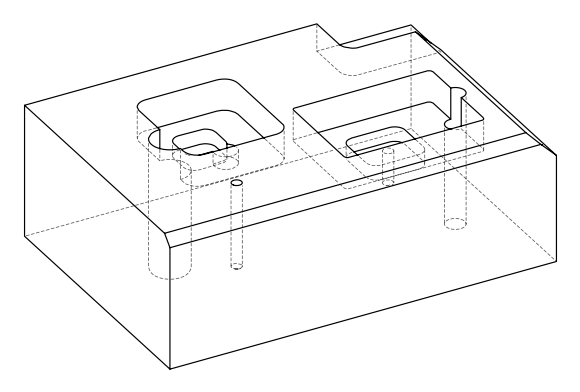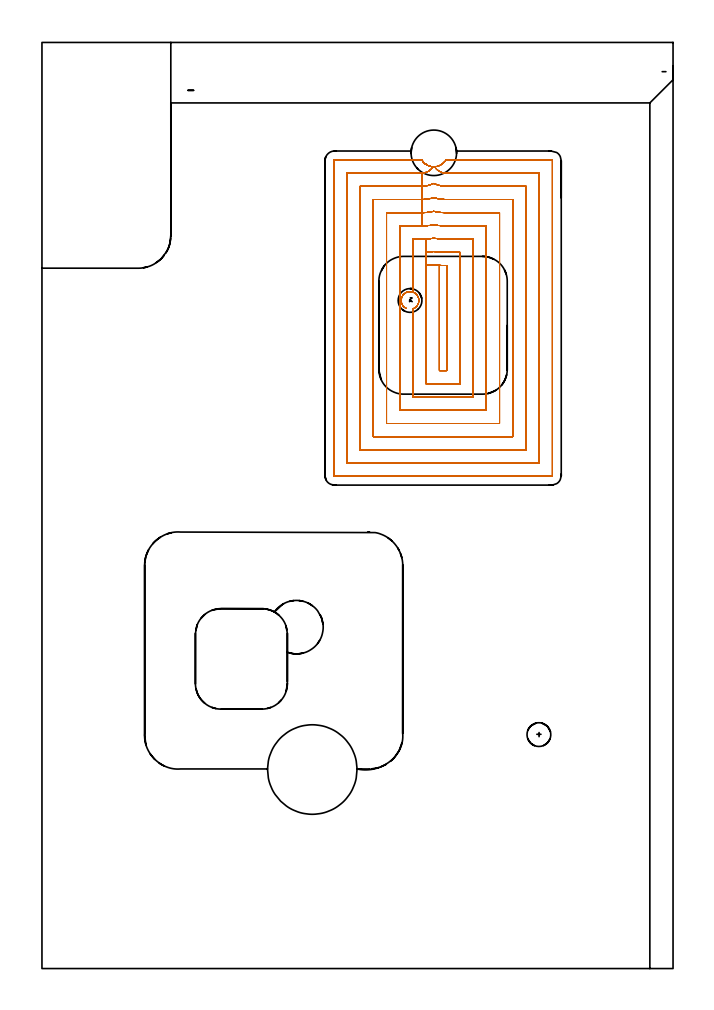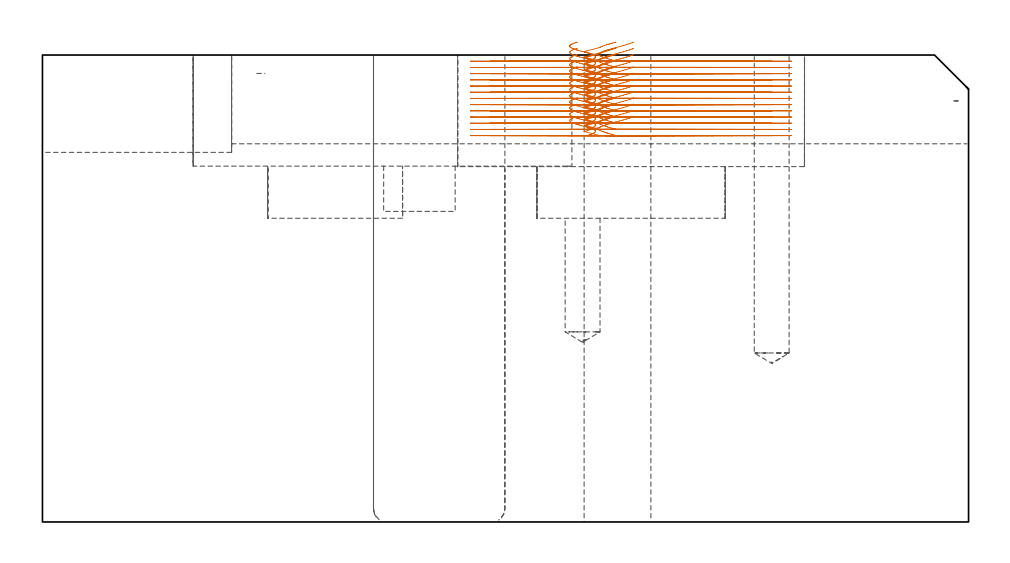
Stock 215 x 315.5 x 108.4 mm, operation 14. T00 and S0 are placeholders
(PLAN: 17 operations, 11 tool changes, 117 min)
(1 SPOT_DRILL | STEP1HOLE | NXT0321_9005460120000 | 0.03 min | 3 mm3)
(2 SPOT_DRILL_1 | STEP1POCKET | NXT0321_9005460120000 | 0.04 min | 4161 mm3)
(3 SPOT_DRILL_2 | STEP1POCKET_1 | NXT0321_9005460120000 | 0.03 min | 0 mm3)
(4 DRILL_BLIND_HOLE_INTO_CENTER | STEP1HOLE | UGT0301_185 | 0.05 min | 269 mm3)
(5 GUN_DRILL_THROUGH_HOLE | STEP1HOLE | UGT0307_002 | 0.52 min | 2793 mm3)
(6 SPADE_DRILL_TO_ENLARGE_THROUGH_HOLE | STEP1HOLE | UGT0306_006 | 0.46 min | 17357 mm3)
(7 DRILL_BLIND_HOLE_INTO_CENTER_1 | STEP1POCKET | UGT0301_476 | 0.13 min | 1427 mm3)
(8 DRILL_BLIND_HOLE_INTO_CENTER_2 | STEP1POCKET_1 | UGT0301_476 | 0.3 min | 3586 mm3)
(9 AREA_MILL | FG_CHAMFER_SURFACE | UGT0205_001 | 7.4 min | 9606 mm3)
(10 AREA_MILL_1 | FG_CHAMFER_SURFACE_1 | UGT0205_001 | 11.1 min | 37676 mm3)
(11 MILL_CORNER_NOTCH_RECTANGULAR | CORNER_NOTCH_RECTANGULAR | UGT0201_136 | Follow Part, ap 5, ae 75% | 3.25 min | 74017 mm3)
(12 MILL_RECTANGULAR_POCKET | POCKET_RECTANGULAR_STRAIGHT | UGT0201_008 | Follow Part, ap 4, ae 75% | 9.04 min | 180164 mm3)
(13 MILL_RECTANGULAR_POCKET_1 | POCKET_RECTANGULAR_STRAIGHT_1 | UGT0201_008 | Follow Part, ap 4, ae 75% | 0.97 min | 12167 mm3)
(14 MILL_RECTANGULAR_POCKET_2 | POCKET_RECTANGULAR_STRAIGHT_2 | NXT0201_008 | Follow Part, ap 1.5, ae 75% | 76.85 min | 231443 mm3)
(15 MILL_RECTANGULAR_POCKET_3 | POCKET_RECTANGULAR_STRAIGHT_3 | UGT0201_008 | Follow Part, ap 4, ae 75% | 1.83 min | 22595 mm3)
(16 MILL_THROUGH_HOLE_FROM_SOLID_MATERIAL | STEP1HOLE_1 | NXT0201_007 | Circular | 4.9 min | 69644 mm3)
(17 MILL_BLIND_HOLE_FROM_SOLID_MATERIAL | STEP1POCKET_2 | UGT0201_008 | Spiral | 0.13 min | 2134 mm3)
(TOOL NXT0321_9005460120000 | NC Spot Drill, 142deg, 12mm, Carbide, Uncoated | D12 PA142 FL30 Z2)
(TOOL UGT0301_185 | Twist Drill 6.3 mm | D6.3 PA118 FL61 Z2)
(TOOL UGT0307_002 | Gun Drill 6 mm | D6 PA130 FL24 Z1)
(TOOL UGT0306_006 | Spade Drill 15.5mm | D15.5 PA132 FL10 Z2)
(TOOL UGT0301_476 | Carbide Drill 8.1 mm | D8.1 PA118 FL75 Z2)
(TOOL UGT0205_001 | Chamfer Mill 20 x 3 x 45 deg. | D20 FL50 Z2)
(TOOL UGT0201_136 | Carbide End Mill 20.0 | D20 FL30 Z4)
(TOOL UGT0201_008 | End Mill 16 mm | D16 FL32 Z4)
(TOOL NXT0201_008 | ENDMILL 6mm [2P460-0600-NA 1630] | D6 FL26 Z6)
(TOOL NXT0201_007 | ENDMILL 25mm [R216.25-25050GCK54P 1620] | D25 R3 FL54 Z5)
(OP 14 MILL_RECTANGULAR_POCKET_2, part 1 of 2)
G17 G21 G94 G90
T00 M6
G54
G17 G0 G90 X124.192 Y224.864 S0 M3
G43 Z118.4 H1
Z111.4
G94 G1 X123.892 Y225.001 Z111.312 F250.
X123.415 Y225.345 Z111.154
X123.245 Y225.521 Z111.088
X122.945 Y225.878 Z110.963
X122.806 Y226.081 Z110.897
X122.646 Y226.401 Z110.802
X122.526 Y226.738 Z110.706
X122.476 Y226.98 Z110.64
X122.426 Y227.221 Z110.574
X122.41 Y227.784 Z110.423
X122.497 Y228.34 Z110.272
X122.685 Y228.87 Z110.121
X122.968 Y229.357 Z109.97
X123.336 Y229.783 Z109.819
X123.527 Y229.939 Z109.753
X123.92 Y230.208 Z109.626
X124.091 Y230.303 Z109.573
X124.273 Y230.375 Z109.521
X124.502 Y230.466 Z109.455
X125.171 Y230.592 Z109.272
X125.852 Y230.565 Z109.09
X126.51 Y230.388 Z108.907
X127.112 Y230.069 Z108.725
X127.485 Y229.75 Z108.593
X127.661 Y229.579 Z108.527
X128.052 Y229.011 Z108.343
X128.303 Y228.37 Z108.158
X128.402 Y227.688 Z107.974
X128.344 Y227.002 Z107.789
X128.276 Y226.766 Z107.723
X128.231 Y226.61 Z107.68
X128.169 Y226.459 Z107.636
X128.076 Y226.233 Z107.57
X127.694 Y225.658 Z107.386
X127.191 Y225.186 Z107.201
X126.983 Y225.057 Z107.135
X126.775 Y224.927 Z107.069
X126.631 Y224.858 Z107.027
X126.4 Y224.776 Z106.961
Y194.7 F500.
X146.9
Y248.5
X137.596
G2 X133.502 Y248.812 R27.
X130.687 Y248.53 R27.
G1 X130.9 Y244.035
Y239.567
X135.4
Y203.7
X137.9
Y239.5
X137.596
G2 X135.4 Y239.567 R36.
G1 X130.9
Y199.2
X142.4
Y244.
X137.596
G2 X133.502 Y244.267 R31.5
X130.9 Y244.035 R31.5
G1 X130.687 Y248.53
G2 X129.408 Y248.5 R27.
G1 X126.4
Y230.418
G0 X133.165 Y273.164 Z111.4
G1 X132.943 Y273.175 Z111.34 F250.
X132.366 Y273.28 Z111.183
X132.072 Y273.373 Z111.1
X131.658 Y273.524 Z110.982
X131.304 Y273.691 Z110.877
X131.031 Y273.834 Z110.795
X130.477 Y274.229 Z110.612
X129.984 Y274.699 Z110.43
X129.564 Y275.234 Z110.248
X129.408 Y275.5 Z110.165
X125.776 Z109.192
X129.408 Z108.219
X129.564 Y275.234 Z108.136
X129.984 Y274.699 Z107.954
X130.477 Y274.229 Z107.771
X131.031 Y273.834 Z107.589
X131.304 Y273.691 Z107.506
X131.658 Y273.524 Z107.402
X132.072 Y273.373 Z107.284
X132.366 Y273.28 Z107.201
X132.943 Y273.175 Z107.044
X133.251 Y273.159 Z106.961
G2 X129.408 Y271. R4.5 F500.
G1 Y253.
X121.9
Y190.2
X151.4
Y253.
X137.596
G2 X133.502 Y253.376 R22.5
X129.408 Y253. R22.5
G1 Y257.5
X117.4
Y185.7
X155.9
Y257.5
X137.596
G2 X133.502 Y257.972 R18.
X129.408 Y257.5 R18.
G1 Y262.
X112.9
Y181.2
X160.4
Y262.
X137.596
G2 X133.502 Y262.636 R13.5
X129.408 Y262. R13.5
G1 Y266.5
X108.4
Y176.7
X164.9
Y266.5
X137.596
G2 X133.502 Y267.485 R9.
X129.408 Y266.5 R9.
G1 Y271.
X103.9
Y172.2
X169.4
Y271.
X137.596
G2 X133.752 Y273.16 R4.5
G0 X137.265 Y275.019 Z111.4
G1 X136.92 Y274.593 Z111.253 F250.
X136.296 Y274.051 Z111.032
X135.588 Y273.626 Z110.81
X134.818 Y273.329 Z110.589
X134.007 Y273.17 Z110.368
X133.182 Y273.153 Z110.147
X132.366 Y273.28 Z109.925
X132.072 Y273.373 Z109.843
X131.658 Y273.524 Z109.725
X131.304 Y273.691 Z109.62
X131.031 Y273.834 Z109.537
X130.477 Y274.229 Z109.355
X129.984 Y274.699 Z109.172
X129.564 Y275.234 Z108.99
X129.408 Y275.5 Z108.907
X125.776 Z107.934
X129.408 Z106.961
X99.7 F500.
G3 X99.4 Y275.2 R0.3
G1 Y168.
G3 X99.7 Y167.7 R0.3
G1 X173.6
G3 X173.9 Y168. R0.3
G1 Y275.2
G3 X173.6 Y275.5 R0.3
G1 X137.596
G0 X124.194 Y224.863 Z109.961
G1 X123.892 Y225.001 Z109.872 F250.
X123.415 Y225.345 Z109.715
X123.245 Y225.521 Z109.649
X122.945 Y225.878 Z109.524
X122.806 Y226.081 Z109.458
X122.539 Y226.695 Z109.278
X122.413 Y227.354 Z109.099
X122.434 Y228.023 Z108.919
X122.602 Y228.672 Z108.74
X122.908 Y229.268 Z108.56
X123.336 Y229.783 Z108.381
X123.527 Y229.939 Z108.315
X123.92 Y230.208 Z108.187
X124.136 Y230.328 Z108.121
X124.727 Y230.526 Z107.954
X125.346 Y230.599 Z107.787
X125.967 Y230.545 Z107.62
X126.564 Y230.366 Z107.453
X127.112 Y230.069 Z107.286
X127.303 Y229.914 Z107.22
X127.492 Y229.758 Z107.154
X127.915 Y229.243 Z106.976
X128.214 Y228.649 Z106.798
X128.376 Y228.004 Z106.619
X128.392 Y227.339 Z106.441
X128.262 Y226.686 Z106.263
X128.169 Y226.459 Z106.197
X128.076 Y226.233 Z106.131
X127.703 Y225.669 Z105.95
X127.213 Y225.203 Z105.769
X126.631 Y224.858 Z105.588
X126.4 Y224.776 Z105.522
Y194.7 F500.
X146.9
Y248.5
X137.596
G2 X133.502 Y248.812 R27.
X130.687 Y248.53 R27.
G1 X130.9 Y244.035
Y239.567
X135.4
Y203.7
X137.9
Y239.5
X137.596
G2 X135.4 Y239.567 R36.
G1 X130.9
Y199.2
X142.4
Y244.
X137.596
G2 X133.502 Y244.267 R31.5
X130.9 Y244.035 R31.5
G1 X130.687 Y248.53
G2 X129.408 Y248.5 R27.
G1 X126.4
Y230.418
G0 X133.167 Y273.164 Z109.961
G1 X132.943 Y273.175 Z109.901 F250.
X132.366 Y273.28 Z109.744
X132.072 Y273.373 Z109.661
X131.658 Y273.524 Z109.543
X131.304 Y273.691 Z109.438
X131.105 Y273.795 Z109.378
X130.917 Y273.918 Z109.318
X130.659 Y274.086 Z109.235
X130.063 Y274.614 Z109.022
X129.564 Y275.234 Z108.809
X129.408 Y275.5 Z108.726
X125.776 Z107.753
X129.408 Z106.78
X129.564 Y275.234 Z106.697
X130.063 Y274.614 Z106.484
X130.659 Y274.086 Z106.271
X130.917 Y273.918 Z106.188
X131.105 Y273.795 Z106.128
X131.304 Y273.691 Z106.068
X131.658 Y273.524 Z105.963
X132.072 Y273.373 Z105.845
X132.366 Y273.28 Z105.762
X132.943 Y273.175 Z105.605
X133.251 Y273.159 Z105.522
G2 X129.408 Y271. R4.5 F500.
G1 Y253.
X121.9
Y190.2
X151.4
Y253.
X137.596
G2 X133.502 Y253.376 R22.5
X129.408 Y253. R22.5
G1 Y257.5
X117.4
Y185.7
X155.9
Y257.5
X137.596
G2 X133.502 Y257.972 R18.
X129.408 Y257.5 R18.
G1 Y262.
X112.9
Y181.2
X160.4
Y262.
X137.596
G2 X133.502 Y262.636 R13.5
X129.408 Y262. R13.5
G1 Y266.5
X108.4
Y176.7
X164.9
Y266.5
X137.596
G2 X133.502 Y267.485 R9.
X129.408 Y266.5 R9.
G1 Y271.
X103.9
Y172.2
X169.4
Y271.
X137.596
G2 X133.752 Y273.16 R4.5
G0 X137.265 Y275.019 Z109.961
G1 X136.92 Y274.593 Z109.814 F250.
X136.296 Y274.051 Z109.593
X135.588 Y273.626 Z109.371
X134.818 Y273.329 Z109.15
X134.007 Y273.17 Z108.929
X133.182 Y273.153 Z108.708
X132.366 Y273.28 Z108.486
X132.072 Y273.373 Z108.404
X131.658 Y273.524 Z108.286
X131.304 Y273.691 Z108.181
X131.105 Y273.795 Z108.121
X130.917 Y273.918 Z108.061
X130.659 Y274.086 Z107.978
X130.063 Y274.614 Z107.765
X129.564 Y275.234 Z107.551
X129.408 Y275.5 Z107.469
X125.776 Z106.495
X129.408 Z105.522
X99.7 F500.
G3 X99.4 Y275.2 R0.3
G1 Y168.
G3 X99.7 Y167.7 R0.3
G1 X173.6
G3 X173.9 Y168. R0.3
G1 Y275.2
G3 X173.6 Y275.5 R0.3
G1 X137.596
G0 X124.194 Y224.863 Z108.522
G1 X123.892 Y225.001 Z108.433 F250.
X123.415 Y225.345 Z108.276
X123.245 Y225.521 Z108.21
X122.945 Y225.878 Z108.085
X122.806 Y226.081 Z108.019
X122.539 Y226.695 Z107.84
X122.413 Y227.354 Z107.66
X122.434 Y228.023 Z107.481
X122.602 Y228.672 Z107.301
X122.908 Y229.268 Z107.121
X123.336 Y229.783 Z106.942
X123.527 Y229.939 Z106.876
X123.92 Y230.208 Z106.748
X124.136 Y230.328 Z106.682
X124.727 Y230.526 Z106.515
X125.346 Y230.599 Z106.348
X125.967 Y230.545 Z106.181
X126.564 Y230.366 Z106.014
X127.112 Y230.069 Z105.847
X127.303 Y229.914 Z105.781
X127.492 Y229.758 Z105.715
X127.915 Y229.243 Z105.537
X128.214 Y228.649 Z105.359
X128.376 Y228.004 Z105.18
X128.392 Y227.339 Z105.002
X128.262 Y226.686 Z104.824
X128.169 Y226.459 Z104.758
X128.076 Y226.233 Z104.693
X127.703 Y225.669 Z104.511
X127.213 Y225.203 Z104.33
X126.631 Y224.858 Z104.149
X126.4 Y224.776 Z104.083
Y194.7 F500.
X146.9
Y248.5
X137.596
G2 X133.502 Y248.812 R27.
X130.687 Y248.53 R27.
G1 X130.9 Y244.035
Y239.567
X135.4
Y203.7
X137.9
Y239.5
X137.596
G2 X135.4 Y239.567 R36.
G1 X130.9
Y199.2
X142.4
Y244.
X137.596
G2 X133.502 Y244.267 R31.5
X130.9 Y244.035 R31.5
G1 X130.687 Y248.53
G2 X129.408 Y248.5 R27.
G1 X126.4
Y230.418
G0 X133.166 Y273.164 Z108.522
G1 X132.943 Y273.175 Z108.462 F250.
X132.365 Y273.28 Z108.305
X132.071 Y273.373 Z108.222
X131.663 Y273.522 Z108.106
X131.304 Y273.691 Z107.999
X131.106 Y273.795 Z107.939
X130.918 Y273.917 Z107.88
X130.66 Y274.085 Z107.797
X130.064 Y274.613 Z107.583
X129.564 Y275.234 Z107.37
X129.408 Y275.5 Z107.287
X125.776 Z106.314
X129.408 Z105.341
X129.564 Y275.234 Z105.258
X130.064 Y274.613 Z105.045
X130.66 Y274.085 Z104.831
X130.918 Y273.917 Z104.749
X131.106 Y273.795 Z104.689
X131.304 Y273.691 Z104.629
X131.663 Y273.522 Z104.522
X132.071 Y273.373 Z104.406
X132.365 Y273.28 Z104.323
X132.943 Y273.175 Z104.166
X133.251 Y273.159 Z104.083
G2 X129.408 Y271. R4.5 F500.
G1 Y253.
X121.9
Y190.2
X151.4
Y253.
X137.596
G2 X133.502 Y253.376 R22.5
X129.408 Y253. R22.5
G1 Y257.5
X117.4
Y185.7
X155.9
Y257.5
X137.596
G2 X133.502 Y257.972 R18.
X129.408 Y257.5 R18.
G1 Y262.
X112.9
Y181.2
X160.4
Y262.
X137.596
G2 X133.502 Y262.636 R13.5
X129.408 Y262. R13.5
G1 Y266.5
X108.4
Y176.7
X164.9
Y266.5
X137.596
G2 X133.502 Y267.485 R9.
X129.408 Y266.5 R9.
G1 Y271.
X103.9
Y172.2
X169.4
Y271.
X137.596
G2 X133.752 Y273.159 R4.5
G0 X137.265 Y275.019 Z108.522
G1 X136.92 Y274.593 Z108.375 F250.
X136.296 Y274.051 Z108.154
X135.588 Y273.625 Z107.932
X134.817 Y273.329 Z107.711
X134.007 Y273.17 Z107.49
X133.181 Y273.153 Z107.268
X132.365 Y273.28 Z107.047
X132.071 Y273.373 Z106.965
X131.663 Y273.522 Z106.848
X131.304 Y273.691 Z106.742
X131.106 Y273.795 Z106.682
X130.918 Y273.917 Z106.622
X130.66 Y274.085 Z106.539
X130.064 Y274.613 Z106.326
X129.564 Y275.234 Z106.112
X129.408 Y275.5 Z106.03
X125.776 Z105.057
X129.408 Z104.083
X99.7 F500.
G3 X99.4 Y275.2 R0.3
G1 Y168.
G3 X99.7 Y167.7 R0.3
G1 X173.6
G3 X173.9 Y168. R0.3
G1 Y275.2
G3 X173.6 Y275.5 R0.3
G1 X137.596
G0 X124.195 Y224.866 Z107.083
G1 X123.942 Y224.973 Z107.01 F250.
X123.411 Y225.348 Z106.835
X123.242 Y225.525 Z106.77
X122.945 Y225.878 Z106.646
X122.806 Y226.081 Z106.58
X122.539 Y226.695 Z106.401
X122.413 Y227.354 Z106.221
X122.434 Y228.023 Z106.042
X122.602 Y228.672 Z105.862
X122.908 Y229.268 Z105.683
X123.336 Y229.783 Z105.503
X123.527 Y229.939 Z105.437
X123.92 Y230.208 Z105.309
X124.136 Y230.328 Z105.243
X124.727 Y230.526 Z105.076
X125.346 Y230.599 Z104.909
X125.967 Y230.545 Z104.742
X126.564 Y230.366 Z104.575
X127.112 Y230.069 Z104.408
X127.303 Y229.914 Z104.342
X127.492 Y229.758 Z104.276
X127.915 Y229.243 Z104.098
X128.214 Y228.649 Z103.92
X128.376 Y228.004 Z103.742
X128.392 Y227.339 Z103.563
X128.262 Y226.686 Z103.385
X128.169 Y226.459 Z103.319
X128.076 Y226.233 Z103.254
X127.703 Y225.669 Z103.072
X127.213 Y225.203 Z102.891
X126.631 Y224.858 Z102.71
X126.4 Y224.776 Z102.644
Y194.7 F500.
X146.9
Y248.5
X137.596
G2 X133.502 Y248.812 R27.
X130.687 Y248.53 R27.
G1 X130.9 Y244.035
Y239.567
X135.4
Y203.7
X137.9
Y239.5
X137.596
G2 X135.4 Y239.567 R36.
G1 X130.9
Y199.2
X142.4
Y244.
X137.596
G2 X133.502 Y244.267 R31.5
X130.9 Y244.035 R31.5
G1 X130.687 Y248.53
G2 X129.408 Y248.5 R27.
G1 X126.4
Y230.418
G0 X133.165 Y273.164 Z107.083
G1 X132.943 Y273.175 Z107.024 F250.
X132.365 Y273.28 Z106.866
X132.071 Y273.373 Z106.784
X131.663 Y273.522 Z106.667
X131.304 Y273.691 Z106.561
X131.031 Y273.834 Z106.478
X130.477 Y274.229 Z106.296
X129.984 Y274.699 Z106.114
X129.564 Y275.234 Z105.931
X129.408 Y275.5 Z105.849
X125.776 Z104.875
X129.408 Z103.902
X129.564 Y275.234 Z103.819
X129.984 Y274.699 Z103.637
X130.477 Y274.229 Z103.455
X131.031 Y273.834 Z103.272
X131.304 Y273.691 Z103.19
X131.663 Y273.522 Z103.084
X132.071 Y273.373 Z102.967
X132.365 Y273.28 Z102.885
X132.943 Y273.175 Z102.727
X133.251 Y273.159 Z102.644
G2 X129.408 Y271. R4.5 F500.
G1 Y253.
X121.9
Y190.2
X151.4
Y253.
X137.596
G2 X133.502 Y253.376 R22.5
X129.408 Y253. R22.5
G1 Y257.5
X117.4
Y185.7
X155.9
Y257.5
X137.596
G2 X133.502 Y257.972 R18.
X129.408 Y257.5 R18.
G1 Y262.
X112.9
Y181.2
X160.4
Y262.
X137.596
G2 X133.502 Y262.636 R13.5
X129.408 Y262. R13.5
G1 Y266.5
X108.4
Y176.7
X164.9
Y266.5
X137.596
G2 X133.502 Y267.485 R9.
X129.408 Y266.5 R9.
G1 Y271.
X103.9
Y172.2
X169.4
Y271.
X137.596
G2 X133.752 Y273.159 R4.5
G0 X137.265 Y275.018 Z107.083
G1 X136.92 Y274.593 Z106.936 F250.
X136.296 Y274.051 Z106.715
X135.588 Y273.625 Z106.494
X134.817 Y273.329 Z106.272
X134.007 Y273.17 Z106.051
X133.181 Y273.153 Z105.83
X132.365 Y273.28 Z105.608
X132.071 Y273.373 Z105.526
X131.663 Y273.522 Z105.409
X131.304 Y273.691 Z105.303
X131.031 Y273.834 Z105.221
X130.477 Y274.229 Z105.038
X129.984 Y274.699 Z104.856
X129.564 Y275.234 Z104.674
X129.408 Y275.5 Z104.591
X125.776 Z103.618
X129.408 Z102.644
X99.7 F500.
G3 X99.4 Y275.2 R0.3
G1 Y168.
G3 X99.7 Y167.7 R0.3
G1 X173.6
G3 X173.9 Y168. R0.3
G1 Y275.2
G3 X173.6 Y275.5 R0.3
G1 X137.596
G0 X124.193 Y224.867 Z105.644
G1 X123.944 Y224.972 Z105.572 F250.
X123.413 Y225.346 Z105.398
X123.244 Y225.523 Z105.332
X122.941 Y225.883 Z105.206
X122.802 Y226.086 Z105.14
X122.538 Y226.699 Z104.962
X122.413 Y227.354 Z104.783
X122.434 Y228.021 Z104.604
X122.6 Y228.667 Z104.425
X122.903 Y229.261 Z104.247
X123.328 Y229.775 Z104.068
X123.529 Y229.94 Z103.998
X123.883 Y230.183 Z103.883
X124.095 Y230.306 Z103.818
X124.172 Y230.342 Z103.795
X124.403 Y230.424 Z103.729
X124.636 Y230.504 Z103.663
X125.208 Y230.594 Z103.508
X125.786 Y230.574 Z103.353
X126.35 Y230.446 Z103.198
X126.879 Y230.213 Z103.043
X127.084 Y230.075 Z102.977
X127.287 Y229.938 Z102.911
X127.479 Y229.769 Z102.843
X127.658 Y229.568 Z102.771
X127.819 Y229.383 Z102.705
X128.107 Y228.901 Z102.555
X128.302 Y228.375 Z102.404
X128.395 Y227.822 Z102.254
X128.385 Y227.26 Z102.103
X128.27 Y226.711 Z101.953
X128.17 Y226.46 Z101.881
X128.077 Y226.234 Z101.815
X127.703 Y225.669 Z101.634
X127.213 Y225.203 Z101.452
X126.631 Y224.858 Z101.271
X126.4 Y224.776 Z101.205
Y194.7 F500.
X146.9
Y248.5
X137.596
G2 X133.502 Y248.812 R27.
X130.687 Y248.53 R27.
G1 X130.9 Y244.035
Y239.567
X135.4
Y203.7
X137.9
Y239.5
X137.596
G2 X135.4 Y239.567 R36.
G1 X130.9
Y199.2
X142.4
Y244.
X137.596
G2 X133.502 Y244.267 R31.5
X130.9 Y244.035 R31.5
G1 X130.687 Y248.53
G2 X129.408 Y248.5 R27.
G1 X126.4
Y230.418
G0 X133.165 Y273.164 Z105.644
G1 X132.943 Y273.175 Z105.585 F250.
X132.365 Y273.28 Z105.427
X132.071 Y273.373 Z105.345
X131.663 Y273.522 Z105.228
X131.304 Y273.691 Z105.122
X131.036 Y273.832 Z105.041
X130.789 Y274.004 Z104.96
X130.536 Y274.181 Z104.877
X130.01 Y274.671 Z104.685
X129.564 Y275.234 Z104.492
X129.408 Y275.5 Z104.41
X125.776 Z103.436
X129.408 Z102.463
X129.564 Y275.234 Z102.381
X130.01 Y274.671 Z102.188
X130.536 Y274.181 Z101.995
X130.789 Y274.004 Z101.913
X131.036 Y273.832 Z101.832
X131.304 Y273.691 Z101.751
X131.663 Y273.522 Z101.645
X132.071 Y273.373 Z101.528
X132.365 Y273.28 Z101.446
X132.943 Y273.175 Z101.288
X133.251 Y273.159 Z101.205
G2 X129.408 Y271. R4.5 F500.
G1 Y253.
X121.9
Y190.2
X151.4
Y253.
X137.596
G2 X133.502 Y253.376 R22.5
X129.408 Y253. R22.5
G1 Y257.5
X117.4
Y185.7
X155.9
Y257.5
X137.596
G2 X133.502 Y257.972 R18.
X129.408 Y257.5 R18.
G1 Y262.
X112.9
Y181.2
X160.4
Y262.
X137.596
G2 X133.502 Y262.636 R13.5
X129.408 Y262. R13.5
G1 Y266.5
X108.4
Y176.7
X164.9
Y266.5
X137.596
G2 X133.502 Y267.485 R9.
X129.408 Y266.5 R9.
G1 Y271.
X103.9
Y172.2
X169.4
Y271.
X137.596
G2 X133.752 Y273.16 R4.5
G0 X137.265 Y275.018 Z105.644
G1 X136.919 Y274.593 Z105.497 F250.
X136.296 Y274.051 Z105.276
X135.588 Y273.626 Z105.055
X134.817 Y273.329 Z104.833
X134.007 Y273.17 Z104.612
X133.181 Y273.154 Z104.391
X132.365 Y273.28 Z104.17
X132.071 Y273.373 Z104.087
X131.663 Y273.522 Z103.971
X131.304 Y273.691 Z103.864
X131.036 Y273.832 Z103.783
X130.789 Y274.004 Z103.702
X130.536 Y274.181 Z103.62
X130.01 Y274.671 Z103.427
X129.564 Y275.234 Z103.235
X129.408 Y275.5 Z103.152
X125.776 Z102.179
X129.408 Z101.205
X99.7 F500.
G3 X99.4 Y275.2 R0.3
G1 Y168.
G3 X99.7 Y167.7 R0.3
G1 X173.6
G3 X173.9 Y168. R0.3
G1 Y275.2
G3 X173.6 Y275.5 R0.3
G1 X137.596
G0 X124.191 Y224.868 Z104.205
G1 X123.944 Y224.971 Z104.134 F250.
X123.415 Y225.344 Z103.96
X123.245 Y225.521 Z103.895
X122.941 Y225.883 Z103.768
X122.802 Y226.086 Z103.702
X122.538 Y226.699 Z103.523
X122.413 Y227.354 Z103.345
X122.434 Y228.021 Z103.166
X122.6 Y228.667 Z102.987
X122.903 Y229.261 Z102.808
X123.328 Y229.775 Z102.63
X123.529 Y229.94 Z102.56
X123.883 Y230.183 Z102.445
X124.095 Y230.306 Z102.379
X124.172 Y230.342 Z102.356
X124.403 Y230.424 Z102.291
X124.636 Y230.504 Z102.225
X125.208 Y230.594 Z102.07
X125.786 Y230.574 Z101.915
X126.35 Y230.446 Z101.76
X126.879 Y230.213 Z101.605
X127.084 Y230.075 Z101.539
X127.287 Y229.938 Z101.473
X127.479 Y229.769 Z101.405
X127.658 Y229.568 Z101.332
X127.819 Y229.383 Z101.267
X128.107 Y228.901 Z101.116
X128.302 Y228.375 Z100.966
X128.395 Y227.822 Z100.815
X128.385 Y227.26 Z100.665
X128.27 Y226.711 Z100.515
X128.17 Y226.46 Z100.442
X128.077 Y226.234 Z100.377
X127.817 Y225.813 Z100.244
X127.491 Y225.441 Z100.112
X127.109 Y225.127 Z99.979
X126.631 Y224.858 Z99.832
X126.4 Y224.776 Z99.767
Y194.7 F500.
X146.9
Y248.5
X137.596
G2 X133.502 Y248.812 R27.
X130.687 Y248.53 R27.
G1 X130.9 Y244.035
Y239.567
X135.4
Y203.7
X137.9
Y239.5
X137.596
G2 X135.4 Y239.567 R36.
G1 X130.9
Y199.2
X142.4
Y244.
X137.596
G2 X133.502 Y244.267 R31.5
X130.9 Y244.035 R31.5
G1 X130.687 Y248.53
G2 X129.408 Y248.5 R27.
G1 X126.4
Y230.418
G0 X133.165 Y273.164 Z104.205
G1 X132.997 Y273.173 Z104.16 F250.
X132.365 Y273.28 Z103.989
X132.071 Y273.373 Z103.906
X131.66 Y273.523 Z103.789
X131.304 Y273.691 Z103.683
X131.175 Y273.759 Z103.644
X131.05 Y273.834 Z103.605
X130.786 Y273.994 Z103.522
X130.329 Y274.356 Z103.366
X129.919 Y274.771 Z103.21
X129.564 Y275.234 Z103.054
X129.408 Y275.5 Z102.971
X125.776 Z101.998
X129.408 Z101.024
X129.564 Y275.234 Z100.942
X129.919 Y274.771 Z100.785
X130.329 Y274.356 Z100.629
X130.786 Y273.994 Z100.473
X131.304 Y273.691 Z100.312
X131.66 Y273.523 Z100.207
X132.071 Y273.373 Z100.089
X132.365 Y273.28 Z100.007
X132.997 Y273.173 Z99.835
X133.251 Y273.159 Z99.767
G2 X129.408 Y271. R4.5 F500.
G1 Y253.
X121.9
Y190.2
X151.4
Y253.
X137.596
G2 X133.502 Y253.376 R22.5
X129.408 Y253. R22.5
G1 Y257.5
X117.4
Y185.7
X155.9
Y257.5
X137.596
G2 X133.502 Y257.972 R18.
X129.408 Y257.5 R18.
G1 Y262.
X112.9
Y181.2
X160.4
Y262.
X137.596
G2 X133.502 Y262.636 R13.5
X129.408 Y262. R13.5
G1 Y266.5
X108.4
Y176.7
X164.9
Y266.5
X137.596
G2 X133.502 Y267.485 R9.
X129.408 Y266.5 R9.
G1 Y271.
X103.9
Y172.2
X169.4
Y271.
X137.596
G2 X133.752 Y273.16 R4.5
G0 X137.264 Y275.019 Z104.205
G1 X136.904 Y274.577 Z104.053 F250.
X136.26 Y274.026 Z103.826
X135.529 Y273.597 Z103.598
X134.733 Y273.305 Z103.371
X133.898 Y273.159 Z103.144
X133.05 Y273.164 Z102.917
X132.365 Y273.28 Z102.731
X132.071 Y273.373 Z102.648
X131.66 Y273.523 Z102.531
X131.304 Y273.691 Z102.425
X131.175 Y273.759 Z102.386
X131.05 Y273.834 Z102.347
X130.786 Y273.994 Z102.265
X130.329 Y274.356 Z102.108
X129.919 Y274.771 Z101.952
X129.564 Y275.234 Z101.796
X129.408 Y275.5 Z101.713
X125.776 Z100.74
X129.408 Z99.767
X99.7 F500.
G3 X99.4 Y275.2 R0.3
G1 Y168.
G3 X99.7 Y167.7 R0.3
G1 X173.6
G3 X173.9 Y168. R0.3
G1 Y275.2
G3 X173.6 Y275.5 R0.3
G1 X137.596
G0 X124.194 Y224.863 Z102.767
G1 X123.892 Y225.001 Z102.678 F250.
X123.415 Y225.345 Z102.52
X123.245 Y225.521 Z102.454
X122.945 Y225.878 Z102.33
X122.806 Y226.081 Z102.264
X122.539 Y226.695 Z102.084
X122.413 Y227.354 Z101.905
X122.434 Y228.023 Z101.725
X122.602 Y228.672 Z101.545
X122.908 Y229.268 Z101.366
X123.336 Y229.783 Z101.186
X123.527 Y229.939 Z101.12
X123.92 Y230.208 Z100.993
X124.136 Y230.328 Z100.927
X124.727 Y230.526 Z100.76
X125.346 Y230.599 Z100.593
X125.967 Y230.545 Z100.426
X126.564 Y230.366 Z100.259
X127.112 Y230.069 Z100.092
X127.303 Y229.914 Z100.026
X127.492 Y229.758 Z99.96
X127.915 Y229.243 Z99.782
X128.214 Y228.649 Z99.603
X128.376 Y228.004 Z99.425
X128.392 Y227.339 Z99.247
X128.262 Y226.686 Z99.068
X128.169 Y226.459 Z99.003
X128.076 Y226.233 Z98.937
X127.703 Y225.669 Z98.756
X127.213 Y225.203 Z98.575
X126.631 Y224.858 Z98.393
X126.4 Y224.776 Z98.328
Y194.7 F500.
X146.9
Y248.5
X137.596
G2 X133.502 Y248.812 R27.
X130.687 Y248.53 R27.
G1 X130.9 Y244.035
Y239.567
X135.4
Y203.7
X137.9
Y239.5
X137.596
G2 X135.4 Y239.567 R36.
G1 X130.9
Y199.2
X142.4
Y244.
X137.596
G2 X133.502 Y244.267 R31.5
X130.9 Y244.035 R31.5
G1 X130.687 Y248.53
G2 X129.408 Y248.5 R27.
G1 X126.4
Y230.418
G0 X133.166 Y273.164 Z102.767
G1 X132.943 Y273.175 Z102.707 F250.
X132.366 Y273.28 Z102.55
X132.072 Y273.373 Z102.467
X131.657 Y273.525 Z102.348
X131.304 Y273.691 Z102.244
X131.099 Y273.799 Z102.182
X130.905 Y273.926 Z102.12
X130.647 Y274.095 Z102.037
X130.058 Y274.619 Z101.826
X129.564 Y275.234 Z101.614
X129.408 Y275.5 Z101.532
X125.776 Z100.559
X129.408 Z99.585
X129.564 Y275.234 Z99.503
X130.058 Y274.619 Z99.291
X130.647 Y274.095 Z99.08
X130.905 Y273.926 Z98.997
X131.099 Y273.799 Z98.935
X131.304 Y273.691 Z98.873
X131.657 Y273.525 Z98.769
X132.072 Y273.373 Z98.65
X132.366 Y273.28 Z98.568
X132.943 Y273.175 Z98.41
X133.251 Y273.159 Z98.328
G2 X129.408 Y271. R4.5 F500.
G1 Y253.
X121.9
Y190.2
X151.4
Y253.
X137.596
G2 X133.502 Y253.376 R22.5
X129.408 Y253. R22.5
G1 Y257.5
X117.4
Y185.7
X155.9
Y257.5
X137.596
G2 X133.502 Y257.972 R18.
X129.408 Y257.5 R18.
G1 Y262.
X112.9
Y181.2
X160.4
Y262.
X137.596
G2 X133.502 Y262.636 R13.5
X129.408 Y262. R13.5
G1 Y266.5
X108.4
Y176.7
X164.9
Y266.5
X137.596
G2 X133.502 Y267.485 R9.
X129.408 Y266.5 R9.
G1 Y271.
X103.9
Y172.2
X169.4
Y271.
X137.596
G2 X133.752 Y273.16 R4.5
G0 X137.265 Y275.019 Z102.767
G1 X136.92 Y274.593 Z102.62 F250.
X136.296 Y274.051 Z102.398
X135.589 Y273.626 Z102.177
X134.818 Y273.329 Z101.956
X134.008 Y273.17 Z101.735
X133.182 Y273.153 Z101.513
X132.366 Y273.28 Z101.292
X132.072 Y273.373 Z101.209
X131.657 Y273.525 Z101.091
X131.304 Y273.691 Z100.986
X131.099 Y273.799 Z100.924
X130.905 Y273.926 Z100.862
X130.647 Y274.095 Z100.779
X130.058 Y274.619 Z100.568
X129.564 Y275.234 Z100.357
X129.408 Y275.5 Z100.274
X125.776 Z99.301
X129.408 Z98.328
X99.7 F500.
G3 X99.4 Y275.2 R0.3
G1 Y168.
G3 X99.7 Y167.7 R0.3
G1 X173.6
G3 X173.9 Y168. R0.3
G1 Y275.2
G3 X173.6 Y275.5 R0.3
G1 X137.596
G0 X124.194 Y224.863 Z101.328
G1 X123.892 Y225.001 Z101.239 F250.
X123.415 Y225.345 Z101.081
X123.245 Y225.521 Z101.016
X122.945 Y225.878 Z100.891
X122.806 Y226.081 Z100.825
X122.539 Y226.695 Z100.645
X122.413 Y227.354 Z100.466
X122.434 Y228.023 Z100.286
X122.602 Y228.672 Z100.107
X122.908 Y229.268 Z99.927
X123.336 Y229.783 Z99.748
X123.527 Y229.939 Z99.682
X123.92 Y230.208 Z99.554
X124.136 Y230.328 Z99.488
X124.727 Y230.526 Z99.321
X125.346 Y230.599 Z99.154
X125.967 Y230.545 Z98.987
X126.564 Y230.366 Z98.82
X127.112 Y230.069 Z98.653
X127.303 Y229.914 Z98.587
X127.492 Y229.758 Z98.521
X127.915 Y229.243 Z98.343
X128.214 Y228.649 Z98.164
X128.376 Y228.004 Z97.986
X128.392 Y227.339 Z97.808
X128.262 Y226.686 Z97.629
X128.169 Y226.459 Z97.564
X128.076 Y226.233 Z97.498
X127.703 Y225.669 Z97.317
X127.213 Y225.203 Z97.136
X126.631 Y224.858 Z96.954
X126.4 Y224.776 Z96.889
Y194.7 F500.
X146.9
Y248.5
X137.596
G2 X133.502 Y248.812 R27.
X130.687 Y248.53 R27.
G1 X130.9 Y244.035
Y239.567
X135.4
Y203.7
X137.9
Y239.5
X137.596
G2 X135.4 Y239.567 R36.
G1 X130.9
Y199.2
X142.4
Y244.
X137.596
G2 X133.502 Y244.267 R31.5
X130.9 Y244.035 R31.5
G1 X130.687 Y248.53
G2 X129.408 Y248.5 R27.
G1 X126.4
Y230.418
G0 X133.165 Y273.164 Z101.328
G1 X132.943 Y273.175 Z101.268 F250.
X132.366 Y273.28 Z101.111
X132.072 Y273.373 Z101.028
X131.657 Y273.525 Z100.91
X131.304 Y273.691 Z100.805
X131.031 Y273.834 Z100.723
X130.477 Y274.229 Z100.54
X129.984 Y274.699 Z100.358
X129.564 Y275.234 Z100.176
X129.408 Y275.5 Z100.093
X125.776 Z99.12
X129.408 Z98.147
X129.564 Y275.234 Z98.064
X129.984 Y274.699 Z97.882
X130.477 Y274.229 Z97.699
X131.031 Y273.834 Z97.517
X131.304 Y273.691 Z97.434
X131.657 Y273.525 Z97.33
X132.072 Y273.373 Z97.211
X132.366 Y273.28 Z97.129
X132.943 Y273.175 Z96.971
X133.251 Y273.159 Z96.889
G2 X129.408 Y271. R4.5 F500.
G1 Y253.
X121.9
Y190.2
X151.4
Y253.
X137.596
G2 X133.502 Y253.376 R22.5
X129.408 Y253. R22.5
G1 Y257.5
X117.4
Y185.7
X155.9
Y257.5
X137.596
G2 X133.502 Y257.972 R18.
X129.408 Y257.5 R18.
G1 Y262.
X112.9
Y181.2
X160.4
Y262.
X137.596
G2 X133.502 Y262.636 R13.5
X129.408 Y262. R13.5
G1 Y266.5
X108.4
Y176.7
X164.9
Y266.5
X137.596
G2 X133.502 Y267.485 R9.
X129.408 Y266.5 R9.
G1 Y271.
X103.9
Y172.2
X169.4
Y271.
X137.596
G2 X133.752 Y273.16 R4.5
G0 X137.265 Y275.018 Z101.328
G1 X136.92 Y274.593 Z101.181 F250.
X136.296 Y274.051 Z100.96
X135.589 Y273.626 Z100.738
X134.818 Y273.329 Z100.517
X134.008 Y273.17 Z100.296
X133.182 Y273.153 Z100.075
X132.366 Y273.28 Z99.853
X132.072 Y273.373 Z99.771
X131.657 Y273.525 Z99.652
X131.304 Y273.691 Z99.548
X131.031 Y273.834 Z99.465
X130.477 Y274.229 Z99.283
X129.984 Y274.699 Z99.1
X129.564 Y275.234 Z98.918
X129.408 Y275.5 Z98.835
X125.776 Z97.862
X129.408 Z96.889
X99.7 F500.
G3 X99.4 Y275.2 R0.3
G1 Y168.
G3 X99.7 Y167.7 R0.3
G1 X173.6
G3 X173.9 Y168. R0.3
G1 Y275.2
G3 X173.6 Y275.5 R0.3
G1 X137.596
G0 X124.194 Y224.863 Z99.889
G1 X123.892 Y225.001 Z99.8 F250.
X123.415 Y225.345 Z99.642
X123.245 Y225.521 Z99.577
X122.945 Y225.878 Z99.452
X122.806 Y226.081 Z99.386
X122.539 Y226.695 Z99.206
X122.413 Y227.354 Z99.027
X122.434 Y228.023 Z98.847
X122.602 Y228.672 Z98.668
X122.908 Y229.268 Z98.488
X123.336 Y229.783 Z98.309
X123.527 Y229.939 Z98.243
X123.92 Y230.208 Z98.115
X124.136 Y230.328 Z98.049
X124.727 Y230.526 Z97.882
X125.346 Y230.599 Z97.715
X125.967 Y230.545 Z97.548
X126.564 Y230.366 Z97.381
X127.112 Y230.069 Z97.214
X127.303 Y229.914 Z97.148
X127.492 Y229.758 Z97.082
X127.915 Y229.243 Z96.904
X128.214 Y228.649 Z96.725
X128.376 Y228.004 Z96.547
X128.392 Y227.339 Z96.369
X128.262 Y226.686 Z96.191
X128.169 Y226.459 Z96.125
X128.076 Y226.233 Z96.059
X127.703 Y225.669 Z95.878
X127.213 Y225.203 Z95.697
X126.631 Y224.858 Z95.516
X126.4 Y224.776 Z95.45
Y194.7 F500.
X146.9
Y248.5
X137.596
G2 X133.502 Y248.812 R27.
X130.687 Y248.53 R27.
G1 X130.9 Y244.035
Y239.567
X135.4
Y203.7
X137.9
Y239.5
X137.596
G2 X135.4 Y239.567 R36.
G1 X130.9
Y199.2
X142.4
Y244.
X137.596
G2 X133.502 Y244.267 R31.5
X130.9 Y244.035 R31.5
G1 X130.687 Y248.53
G2 X129.408 Y248.5 R27.
G1 X126.4
Y230.418
G0 X133.165 Y273.164 Z99.889
G1 X132.943 Y273.175 Z99.829 F250.
X132.365 Y273.28 Z99.672
X132.071 Y273.373 Z99.589
X131.663 Y273.522 Z99.473
X131.304 Y273.691 Z99.366
X131.031 Y273.834 Z99.284
X130.477 Y274.229 Z99.102
X129.984 Y274.699 Z98.919
X129.564 Y275.234 Z98.737
X129.408 Y275.5 Z98.654
X125.776 Z97.681
X129.408 Z96.708
X129.564 Y275.234 Z96.625
X129.984 Y274.699 Z96.443
X130.477 Y274.229 Z96.26
X131.031 Y273.834 Z96.078
X131.304 Y273.691 Z95.995
X131.663 Y273.522 Z95.889
X132.071 Y273.373 Z95.773
X132.365 Y273.28 Z95.69
X132.943 Y273.175 Z95.533
X133.251 Y273.159 Z95.45
G2 X129.408 Y271. R4.5 F500.
G1 Y253.
X121.9
Y190.2
X151.4
Y253.
X137.596
G2 X133.502 Y253.376 R22.5
X129.408 Y253. R22.5
G1 Y257.5
X117.4
Y185.7
X155.9
Y257.5
X137.596
G2 X133.502 Y257.972 R18.
X129.408 Y257.5 R18.
G1 Y262.
X112.9
Y181.2
X160.4
Y262.
X137.596
G2 X133.502 Y262.636 R13.5
X129.408 Y262. R13.5
G1 Y266.5
X108.4
Y176.7
X164.9
Y266.5
X137.596
G2 X133.502 Y267.485 R9.
X129.408 Y266.5 R9.
G1 Y271.
X103.9
Y172.2
X169.4
Y271.
X137.596
G2 X133.753 Y273.159 R4.5
G0 X137.265 Y275.018 Z99.889
G1 X136.92 Y274.593 Z99.742 F250.
X136.296 Y274.051 Z99.521
X135.588 Y273.625 Z99.299
X134.817 Y273.329 Z99.078
X134.007 Y273.17 Z98.857
X133.181 Y273.153 Z98.635
X132.365 Y273.28 Z98.414
X132.071 Y273.373 Z98.331
X131.663 Y273.522 Z98.215
X131.304 Y273.691 Z98.109
X131.031 Y273.834 Z98.026
X130.477 Y274.229 Z97.844
X129.984 Y274.699 Z97.661
X129.564 Y275.234 Z97.479
X129.408 Y275.5 Z97.397
X125.776 Z96.423
X129.408 Z95.45
X99.7 F500.
G3 X99.4 Y275.2 R0.3
G1 Y168.
G3 X99.7 Y167.7 R0.3
G1 X173.6
G3 X173.9 Y168. R0.3
G1 Y275.2
G3 X173.6 Y275.5 R0.3
G1 X137.596
G0 X124.194 Y224.863 Z98.45
G1 X123.892 Y225.001 Z98.361 F250.
X123.415 Y225.345 Z98.203
X123.245 Y225.521 Z98.138
X122.945 Y225.878 Z98.013
X122.806 Y226.081 Z97.947
X122.539 Y226.695 Z97.767
X122.413 Y227.354 Z97.588
X122.434 Y228.023 Z97.408
X122.602 Y228.672 Z97.229
X122.908 Y229.268 Z97.049
X123.336 Y229.783 Z96.87
X123.527 Y229.939 Z96.804
X123.92 Y230.208 Z96.676
X124.136 Y230.328 Z96.61
X124.727 Y230.526 Z96.443
X125.346 Y230.599 Z96.276
X125.967 Y230.545 Z96.109
X126.564 Y230.366 Z95.942
X127.112 Y230.069 Z95.775
X127.303 Y229.914 Z95.709
X127.492 Y229.758 Z95.643
X127.915 Y229.243 Z95.465
X128.214 Y228.649 Z95.287
X128.376 Y228.004 Z95.108
X128.392 Y227.339 Z94.93
X128.262 Y226.686 Z94.752
X128.169 Y226.459 Z94.686
X128.076 Y226.233 Z94.62
X127.703 Y225.669 Z94.439
X127.213 Y225.203 Z94.258
X126.631 Y224.858 Z94.077
X126.4 Y224.776 Z94.011
Y194.7 F500.
X146.9
Y248.5
X137.596
G2 X133.502 Y248.812 R27.
X130.687 Y248.53 R27.
G1 X130.9 Y244.035
Y239.567
X135.4
Y203.7
X137.9
Y239.5
X137.596
G2 X135.4 Y239.567 R36.
G1 X130.9
Y199.2
X142.4
Y244.
X137.596
G2 X133.502 Y244.267 R31.5
X130.9 Y244.035 R31.5
G1 X130.687 Y248.53
G2 X129.408 Y248.5 R27.
G1 X126.4
Y230.418
G0 X133.165 Y273.164 Z98.45
G1 X132.943 Y273.175 Z98.39 F250.
X132.365 Y273.28 Z98.233
X132.071 Y273.373 Z98.15
X131.663 Y273.522 Z98.034
X131.304 Y273.691 Z97.928
X131.031 Y273.834 Z97.845
X130.477 Y274.229 Z97.663
X129.984 Y274.699 Z97.48
X129.564 Y275.234 Z97.298
X129.408 Y275.5 Z97.215
X125.776 Z96.242
X129.408 Z95.269
X129.564 Y275.234 Z95.186
X129.984 Y274.699 Z95.004
X130.477 Y274.229 Z94.822
X131.031 Y273.834 Z94.639
X131.304 Y273.691 Z94.557
X131.663 Y273.522 Z94.45
X132.071 Y273.373 Z94.334
X132.365 Y273.28 Z94.251
X132.943 Y273.175 Z94.094
X133.251 Y273.159 Z94.011
G2 X129.408 Y271. R4.5 F500.
G1 Y253.
X121.9
Y190.2
X151.4
Y253.
X137.596
G2 X133.502 Y253.376 R22.5
X129.408 Y253. R22.5
G1 Y257.5
X117.4
Y185.7
X155.9
Y257.5
X137.596
G2 X133.502 Y257.972 R18.
X129.408 Y257.5 R18.
G1 Y262.
X112.9
Y181.2
X160.4
Y262.
X137.596
G2 X133.502 Y262.636 R13.5
X129.408 Y262. R13.5
G1 Y266.5
X108.4
Y176.7
X164.9
Y266.5
X137.596
G2 X133.502 Y267.485 R9.
X129.408 Y266.5 R9.
G1 Y271.
X103.9
Y172.2
X169.4
Y271.
X137.596
G2 X133.753 Y273.159 R4.5
G0 X137.265 Y275.018 Z98.45
G1 X136.92 Y274.593 Z98.303 F250.
X136.296 Y274.051 Z98.082
X135.588 Y273.625 Z97.86
X134.817 Y273.329 Z97.639
X134.007 Y273.17 Z97.418
X133.181 Y273.153 Z97.196
X132.365 Y273.28 Z96.975
X132.071 Y273.373 Z96.893
X131.663 Y273.522 Z96.776
X131.304 Y273.691 Z96.67
X131.031 Y273.834 Z96.587
X130.477 Y274.229 Z96.405
X129.984 Y274.699 Z96.223
X129.564 Y275.234 Z96.04
X129.408 Y275.5 Z95.958
X125.776 Z94.984
X129.408 Z94.011
X99.7 F500.
G3 X99.4 Y275.2 R0.3
G1 Y168.
G3 X99.7 Y167.7 R0.3
G1 X173.6
G3 X173.9 Y168. R0.3
G1 Y275.2
G3 X173.6 Y275.5 R0.3
G1 X137.596
G0 X124.195 Y224.866 Z97.011
G1 X123.943 Y224.972 Z96.938 F250.
X123.412 Y225.347 Z96.764
X123.243 Y225.524 Z96.698
X122.945 Y225.878 Z96.574
X122.806 Y226.081 Z96.508
X122.539 Y226.695 Z96.329
X122.413 Y227.354 Z96.149
X122.434 Y228.023 Z95.97
X122.602 Y228.672 Z95.79
X122.908 Y229.268 Z95.61
X123.336 Y229.783 Z95.431
X123.527 Y229.939 Z95.365
X123.92 Y230.208 Z95.237
X124.062 Y230.287 Z95.194
X124.211 Y230.35 Z95.15
X124.438 Y230.446 Z95.084
X124.982 Y230.572 Z94.935
X125.54 Y230.596 Z94.785
X126.093 Y230.518 Z94.636
X126.622 Y230.341 Z94.486
X127.11 Y230.07 Z94.336
X127.302 Y229.915 Z94.27
X127.491 Y229.758 Z94.204
X127.914 Y229.244 Z94.026
X128.214 Y228.65 Z93.848
X128.376 Y228.004 Z93.669
X128.392 Y227.339 Z93.491
X128.262 Y226.686 Z93.313
X128.169 Y226.459 Z93.247
X128.076 Y226.233 Z93.181
X127.703 Y225.669 Z93.
X127.213 Y225.203 Z92.819
X126.631 Y224.858 Z92.638
X126.4 Y224.776 Z92.572
Y194.7 F500.
X146.9
Y248.5
X137.596
G2 X133.502 Y248.812 R27.
X130.687 Y248.53 R27.
G1 X130.9 Y244.035
Y239.567
X135.4
Y203.7
X137.9
Y239.5
X137.596
G2 X135.4 Y239.567 R36.
G1 X130.9
Y199.2
X142.4
Y244.
X137.596
G2 X133.502 Y244.267 R31.5
X130.9 Y244.035 R31.5
G1 X130.687 Y248.53
G2 X129.408 Y248.5 R27.
G1 X126.4
Y230.418
G0 X133.165 Y273.164 Z97.011
G1 X132.943 Y273.175 Z96.952 F250.
X132.365 Y273.28 Z96.794
X132.071 Y273.373 Z96.711
X131.663 Y273.522 Z96.595
X131.304 Y273.691 Z96.489
X131.031 Y273.834 Z96.406
X130.477 Y274.229 Z96.224
X129.984 Y274.699 Z96.041
X129.564 Y275.234 Z95.859
X129.408 Y275.5 Z95.776
X125.776 Z94.803
X129.408 Z93.83
X129.564 Y275.234 Z93.747
X129.984 Y274.699 Z93.565
X130.477 Y274.229 Z93.383
X131.031 Y273.834 Z93.2
X131.304 Y273.691 Z93.118
X131.663 Y273.522 Z93.011
X132.071 Y273.373 Z92.895
X132.365 Y273.28 Z92.812
X132.943 Y273.175 Z92.655
X133.251 Y273.159 Z92.572
G2 X129.408 Y271. R4.5 F500.
G1 Y253.
X121.9
Y190.2
X151.4
Y253.
X137.596
G2 X133.502 Y253.376 R22.5
X129.408 Y253. R22.5
G1 Y257.5
X117.4
Y185.7
X155.9
Y257.5
X137.596
G2 X133.502 Y257.972 R18.
X129.408 Y257.5 R18.
G1 Y262.
X112.9
Y181.2
X160.4
Y262.
X137.596
G2 X133.502 Y262.636 R13.5
X129.408 Y262. R13.5
G1 Y266.5
X108.4
Y176.7
X164.9
Y266.5
X137.596
G2 X133.502 Y267.485 R9.
X129.408 Y266.5 R9.
G1 Y271.
X103.9
Y172.2
X169.4
Y271.
X137.596
G2 X133.753 Y273.159 R4.5
G0 X137.265 Y275.018 Z97.011
G1 X136.92 Y274.593 Z96.864 F250.
X136.296 Y274.051 Z96.643
X135.588 Y273.625 Z96.422
X134.817 Y273.329 Z96.2
X134.007 Y273.17 Z95.979
X133.181 Y273.153 Z95.758
X132.365 Y273.28 Z95.536
X132.071 Y273.373 Z95.454
X131.663 Y273.522 Z95.337
X131.304 Y273.691 Z95.231
X131.031 Y273.834 Z95.148
X130.477 Y274.229 Z94.966
X129.984 Y274.699 Z94.784
X129.564 Y275.234 Z94.601
X129.408 Y275.5 Z94.519
X125.776 Z93.545
X129.408 Z92.572
X99.7 F500.
G3 X99.4 Y275.2 R0.3
G1 Y168.
G3 X99.7 Y167.7 R0.3
G1 X173.6
G3 X173.9 Y168. R0.3
G1 Y275.2
G3 X173.6 Y275.5 R0.3
G1 X137.596
G0 X124.193 Y224.867 Z95.572
G1 X123.945 Y224.971 Z95.5 F250.
X123.414 Y225.346 Z95.326
X123.244 Y225.522 Z95.26
X122.942 Y225.882 Z95.134
X122.803 Y226.085 Z95.068
X122.538 Y226.698 Z94.889
X122.413 Y227.354 Z94.711
X122.434 Y228.021 Z94.532
X122.6 Y228.668 Z94.353
X122.904 Y229.263 Z94.174
X123.33 Y229.777 Z93.995
X123.528 Y229.939 Z93.926
X123.883 Y230.183 Z93.811
X124.095 Y230.306 Z93.745
X124.177 Y230.344 Z93.721
X124.408 Y230.425 Z93.655
X124.641 Y230.505 Z93.589
X125.209 Y230.594 Z93.435
X125.784 Y230.575 Z93.281
X126.345 Y230.447 Z93.127
X126.872 Y230.217 Z92.973
X127.077 Y230.08 Z92.907
X127.28 Y229.943 Z92.841
X127.453 Y229.793 Z92.78
X127.618 Y229.612 Z92.714
X127.783 Y229.43 Z92.648
X128.087 Y228.942 Z92.494
X128.293 Y228.406 Z92.341
X128.393 Y227.84 Z92.187
X128.385 Y227.266 Z92.033
X128.267 Y226.703 Z91.879
X128.17 Y226.46 Z91.808
X128.077 Y226.234 Z91.743
X127.703 Y225.669 Z91.562
X127.213 Y225.203 Z91.38
X126.631 Y224.858 Z91.199
X126.4 Y224.776 Z91.133
Y194.7 F500.
X146.9
Y248.5
X137.596
G2 X133.502 Y248.812 R27.
X130.687 Y248.53 R27.
G1 X130.9 Y244.035
Y239.567
X135.4
Y203.7
X137.9
Y239.5
X137.596
G2 X135.4 Y239.567 R36.
G1 X130.9
Y199.2
X142.4
Y244.
X137.596
G2 X133.502 Y244.267 R31.5
X130.9 Y244.035 R31.5
G1 X130.687 Y248.53
G2 X129.408 Y248.5 R27.
G1 X126.4
Y230.418
G0 X133.167 Y273.164 Z95.572
G1 X132.943 Y273.175 Z95.512 F250.
X132.365 Y273.28 Z95.355
X132.071 Y273.373 Z95.272
X131.663 Y273.522 Z95.156
X131.304 Y273.691 Z95.049
X131.112 Y273.792 Z94.991
X130.929 Y273.91 Z94.933
X130.67 Y274.078 Z94.85
X130.068 Y274.609 Z94.635
X129.564 Y275.234 Z94.42
X129.408 Y275.5 Z94.337
X125.776 Z93.364
X129.408 Z92.391
X129.564 Y275.234 Z92.308
X130.068 Y274.609 Z92.093
X130.67 Y274.078 Z91.878
X130.929 Y273.91 Z91.795
X131.112 Y273.792 Z91.737
X131.304 Y273.691 Z91.679
X131.663 Y273.522 Z91.573
X132.071 Y273.373 Z91.456
X132.365 Y273.28 Z91.374
X132.943 Y273.175 Z91.216
X133.251 Y273.159 Z91.133
G2 X129.408 Y271. R4.5 F500.
G1 Y253.
X121.9
Y190.2
X151.4
Y253.
X137.596
G2 X133.502 Y253.376 R22.5
X129.408 Y253. R22.5
G1 Y257.5
X117.4
Y185.7
X155.9
Y257.5
X137.596
G2 X133.502 Y257.972 R18.
X129.408 Y257.5 R18.
G1 Y262.
X112.9
Y181.2
X160.4
Y262.
X137.596
G2 X133.502 Y262.636 R13.5
X129.408 Y262. R13.5
G1 Y266.5
X108.4
Y176.7
X164.9
Y266.5
X137.596
G2 X133.502 Y267.485 R9.
X129.408 Y266.5 R9.
G1 Y271.
X103.9
Y172.2
X169.4
Y271.
X137.596
G2 X133.752 Y273.16 R4.5
G0 X137.265 Y275.019 Z95.572
G1 X136.919 Y274.593 Z95.425 F250.
X136.296 Y274.051 Z95.204
X135.588 Y273.626 Z94.982
X134.817 Y273.329 Z94.761
X134.007 Y273.17 Z94.54
X133.181 Y273.154 Z94.318
X132.365 Y273.28 Z94.097
X132.071 Y273.373 Z94.015
X131.663 Y273.522 Z93.898
X131.304 Y273.691 Z93.792
X131.112 Y273.792 Z93.734
X130.929 Y273.91 Z93.675
X130.67 Y274.078 Z93.593
X130.068 Y274.609 Z93.378
X129.564 Y275.234 Z93.163
X129.408 Y275.5 Z93.08
X125.776 Z92.107
X129.408 Z91.133
X99.7 F500.
G3 X99.4 Y275.2 R0.3
G1 Y168.
G3 X99.7 Y167.7 R0.3
G1 X173.6
G3 X173.9 Y168. R0.3
G1 Y275.2
G3 X173.6 Y275.5 R0.3
G1 X137.596
G0 X124.193 Y224.867 Z94.133
G1 X123.949 Y224.969 Z94.062 F250.
X123.415 Y225.344 Z93.888
X123.245 Y225.521 Z93.822
X122.942 Y225.882 Z93.696
X122.803 Y226.085 Z93.63
X122.538 Y226.698 Z93.451
X122.413 Y227.354 Z93.272
X122.434 Y228.021 Z93.093
X122.6 Y228.668 Z92.914
X122.904 Y229.263 Z92.735
X123.33 Y229.777 Z92.556
X123.528 Y229.939 Z92.487
X123.883 Y230.183 Z92.372
X124.095 Y230.306 Z92.306
X124.177 Y230.344 Z92.282
X124.408 Y230.425 Z92.217
X124.641 Y230.505 Z92.151
X125.207 Y230.594 Z91.997
X125.779 Y230.575 Z91.844
X126.337 Y230.45 Z91.69
X126.863 Y230.222 Z91.537
X127.068 Y230.086 Z91.471
X127.272 Y229.949 Z91.405
X127.477 Y229.771 Z91.332
X127.841 Y229.352 Z91.184
X128.176 Y228.746 Z90.998
X128.365 Y228.079 Z90.812
X128.396 Y227.387 Z90.627
X128.269 Y226.706 Z90.441
X128.17 Y226.46 Z90.37
X128.077 Y226.234 Z90.305
X127.813 Y225.808 Z90.17
X127.482 Y225.432 Z90.036
X127.093 Y225.116 Z89.902
X126.631 Y224.858 Z89.76
X126.4 Y224.776 Z89.694
Y194.7 F500.
X146.9
Y248.5
X137.596
G2 X133.502 Y248.812 R27.
X130.687 Y248.53 R27.
G1 X130.9 Y244.035
Y239.567
X135.4
Y203.7
X137.9
Y239.5
X137.596
G2 X135.4 Y239.567 R36.
G1 X130.9
Y199.2
X142.4
Y244.
X137.596
G2 X133.502 Y244.267 R31.5
X130.9 Y244.035 R31.5
G1 X130.687 Y248.53
G2 X129.408 Y248.5 R27.
G1 X126.4
Y230.418
G0 X133.166 Y273.164 Z94.133
G1 X133.028 Y273.171 Z94.096 F250.
X132.806 Y273.204 Z94.036
X132.501 Y273.249 Z93.954
X132.365 Y273.28 Z93.916
X132.071 Y273.373 Z93.834
X131.66 Y273.523 Z93.716
X131.304 Y273.691 Z93.611
X131.098 Y273.799 Z93.549
X130.904 Y273.926 Z93.486
X130.724 Y274.044 Z93.429
X130.556 Y274.177 Z93.371
X130.315 Y274.369 Z93.289
X129.913 Y274.779 Z93.135
X129.564 Y275.234 Z92.981
X129.408 Y275.5 Z92.899
X125.776 Z91.925
X129.408 Z90.952
X129.564 Y275.234 Z90.869
X129.913 Y274.779 Z90.716
X130.315 Y274.369 Z90.562
X130.556 Y274.177 Z90.479
X130.724 Y274.044 Z90.422
X130.904 Y273.926 Z90.364
X131.098 Y273.799 Z90.302
X131.304 Y273.691 Z90.24
X131.66 Y273.523 Z90.134
X132.071 Y273.373 Z90.017
X132.365 Y273.28 Z89.934
X133.028 Y273.171 Z89.754
X133.251 Y273.159 Z89.694
G2 X129.408 Y271. R4.5 F500.
G1 Y253.
X121.9
Y190.2
X151.4
Y253.
X137.596
G2 X133.502 Y253.376 R22.5
X129.408 Y253. R22.5
G1 Y257.5
X117.4
Y185.7
X155.9
Y257.5
X137.596
G2 X133.502 Y257.972 R18.
X129.408 Y257.5 R18.
G1 Y262.
X112.9
Y181.2
X160.4
Y262.
X137.596
G2 X133.502 Y262.636 R13.5
X129.408 Y262. R13.5
G1 Y266.5
X108.4
Y176.7
X164.9
Y266.5
X137.596
G2 X133.502 Y267.485 R9.
X129.408 Y266.5 R9.
G1 Y271.
X103.9
Y172.2
X169.4
Y271.
X137.596
G2 X133.752 Y273.16 R4.5
G0 X137.265 Y275.018 Z94.133
G1 X136.911 Y274.584 Z93.983 F250.
X136.277 Y274.037 Z93.759
X135.556 Y273.61 Z93.534
X134.772 Y273.316 Z93.31
X133.949 Y273.164 Z93.086
X133.111 Y273.159 Z92.861
X132.365 Y273.28 Z92.659
X132.071 Y273.373 Z92.576
X131.66 Y273.523 Z92.459
X131.304 Y273.691 Z92.353
X131.098 Y273.799 Z92.291
X130.904 Y273.926 Z92.229
X130.724 Y274.044 Z92.171
X130.556 Y274.177 Z92.114
X130.315 Y274.369 Z92.031
X129.913 Y274.779 Z91.877
X129.564 Y275.234 Z91.724
X129.408 Y275.5 Z91.641
X125.776 Z90.668
X129.408 Z89.694
X99.7 F500.
G3 X99.4 Y275.2 R0.3
G1 Y168.
G3 X99.7 Y167.7 R0.3
G1 X173.6
G3 X173.9 Y168. R0.3
G1 Y275.2
G3 X173.6 Y275.5 R0.3
G1 X137.596
